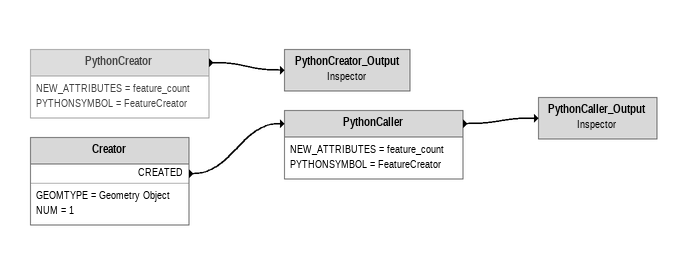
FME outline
PythonCreator [off]
    NEW_ATTRIBUTES = feature_count
    PYTHONSYMBOL = FeatureCreator
    -> PythonCreator_Output
PythonCreator_Output: Inspector
Creator
    GEOMTYPE = Geometry Object
    NUM = 1
    CREATED -> PythonCaller
PythonCaller
    NEW_ATTRIBUTES = feature_count
    PYTHONSYMBOL = FeatureCreator
    -> PythonCaller_Output
PythonCaller_Output: Inspector
